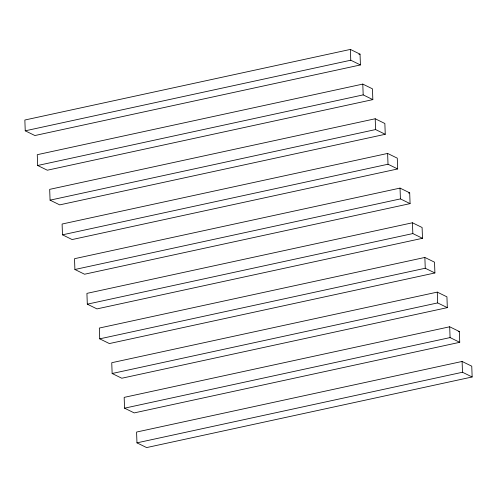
<?xml version="1.0" encoding="UTF-8"?>
<svg xmlns="http://www.w3.org/2000/svg" width="497" height="497" viewBox="0 0 497 497"><rect width="100%" height="100%" fill="white"/><g stroke="black" fill="none" stroke-linecap="round" stroke-linejoin="round"><path stroke-width="0.75" d="M350.379 49.42L24.85 120.019L25.241 130.817L34.902 135.544L360.424 64.945L360.033 54.148L350.379 49.42L350.77 60.218L360.424 64.945M358.902 54.397L360.033 54.148M25.241 130.817L350.77 60.218M362.791 84.092L37.263 154.691L37.66 165.489L47.314 170.216L372.837 99.617L372.446 88.82L362.791 84.092L363.183 94.89L372.837 99.617M37.66 165.489L363.183 94.89M375.204 118.764L49.675 189.363L50.073 200.161L59.727 204.882L385.256 134.283L384.858 123.492L375.204 118.764L375.595 129.562L385.256 134.283M50.073 200.161L375.595 129.562M387.617 153.436L62.094 224.035L62.485 234.826L72.14 239.554L397.668 168.955L397.271 158.158L387.617 153.436L388.014 164.227L397.668 168.955M62.485 234.826L388.014 164.227M400.029 188.102L74.507 258.701L74.898 269.498L84.552 274.226L410.081 203.627L409.69 192.83L400.029 188.102L400.427 198.899L410.081 203.627M408.559 193.078L409.69 192.83M74.898 269.498L400.427 198.899M412.448 222.774L86.919 293.373L87.31 304.17L96.971 308.898L422.493 238.299L422.102 227.502L412.448 222.774L412.839 233.571L422.493 238.299M87.31 304.17L412.839 233.571M424.86 257.446L99.332 328.045L99.729 338.842L109.383 343.564L434.906 272.965L434.515 262.174L424.86 257.446L425.252 268.243L434.906 272.965M99.729 338.842L425.252 268.243M437.273 292.118L111.744 362.717L112.142 373.508L121.796 378.236L447.325 307.637L446.927 296.839L437.273 292.118L437.664 302.909L447.325 307.637M112.142 373.508L437.664 302.909M449.686 326.784L124.163 397.383L124.554 408.18L134.209 412.908L459.737 342.309L459.34 331.511L449.686 326.784L450.083 337.581L459.737 342.309M458.209 331.76L459.34 331.511M124.554 408.18L450.083 337.581M462.098 361.456L136.576 432.055L136.967 442.852L146.621 447.58L472.15 376.981L471.759 366.183L462.098 361.456L462.496 372.253L472.15 376.981M136.967 442.852L462.496 372.253"/></g></svg>
